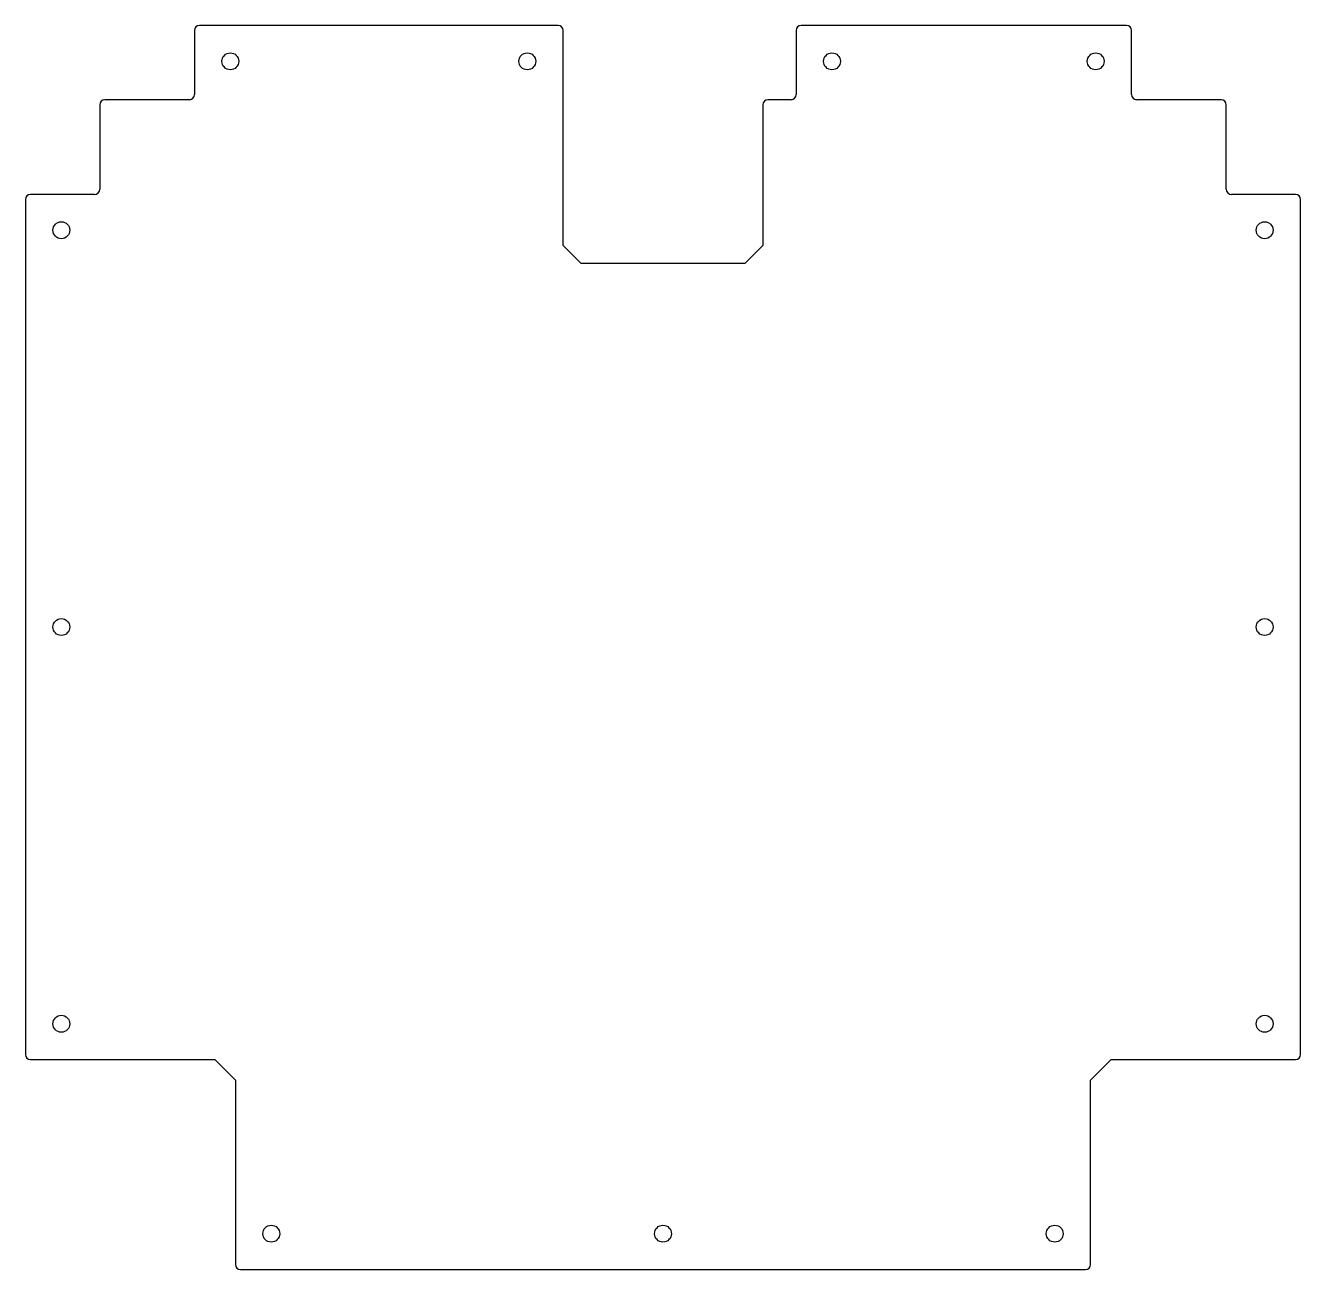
# Model space of a CAD drawing. Header units: millimetres. Extents: x -249 to 249, y -243 to 243.
import ezdxf

# ---------------------------------------------------------------- set-up
doc = ezdxf.new("R2010")
doc.units = ezdxf.units.MM
doc.layers.add('CUTOUTS', color=1, linetype='CONTINUOUS')
doc.layers.add('PERIMETER', color=5, linetype='CONTINUOUS')

msp = doc.modelspace()

# ---------------------------------------------------------------- linework, layer by layer
at = {"layer": 'CUTOUTS'}
for centre in [(-169, 229), (-53, 229), (66, 229), (169, 229), (-235, 163), (235, 163), (-235, 8), (235, 8), (-235, -147), (235, -147), (-153, -229), (0, -229), (153, -229)]:
    msp.add_circle(centre, 3.3, dxfattribs=at)
at = {"layer": 'PERIMETER'}
for p, q in [((-183, 241), (-183, 216)), ((-41, 243), (-181, 243)), ((-39, 157), (-39, 241)), ((52, 241), (52, 216)), ((181, 243), (54, 243)), ((183, 216), (183, 241)), ((-220, 212), (-220, 179)), ((-185, 214), (-218, 214)), ((39, 212), (39, 157)), ((50, 214), (41, 214)), ((218, 214), (185, 214)), ((220, 179), (220, 212)), ((-249, 175), (-249, -159)), ((-222, 177), (-247, 177)), ((247, 177), (222, 177)), ((249, -159), (249, 175)), ((-32, 150), (-39, 157)), ((39, 157), (32, 150)), ((32, 150), (-32, 150)), ((-247, -161), (-175, -161)), ((-175, -161), (-167, -169)), ((167, -169), (175, -161)), ((175, -161), (247, -161)), ((-167, -169), (-167, -241)), ((167, -241), (167, -169)), ((-165, -243), (165, -243))]:
    msp.add_line(p, q, dxfattribs=at)
for centre, start, end in [((-181, 241), 90, 180), ((-41, 241), 0, 90), ((54, 241), 90, 180), ((181, 241), 0, 90), ((-185, 216), -90, 0), ((50, 216), -90, 0), ((185, 216), 180, 270), ((-218, 212), 90, 180), ((41, 212), 90, 180), ((218, 212), 0, 90), ((-247, 175), 90, 180), ((-222, 179), -90, 0), ((222, 179), 180, 270), ((247, 175), 0, 90), ((-247, -159), 180, 270), ((247, -159), 270, 360), ((-165, -241), 180, 270), ((165, -241), -90, 0)]:
    msp.add_arc(centre, 2, start, end, dxfattribs=at)

doc.saveas('drawing.dxf')
